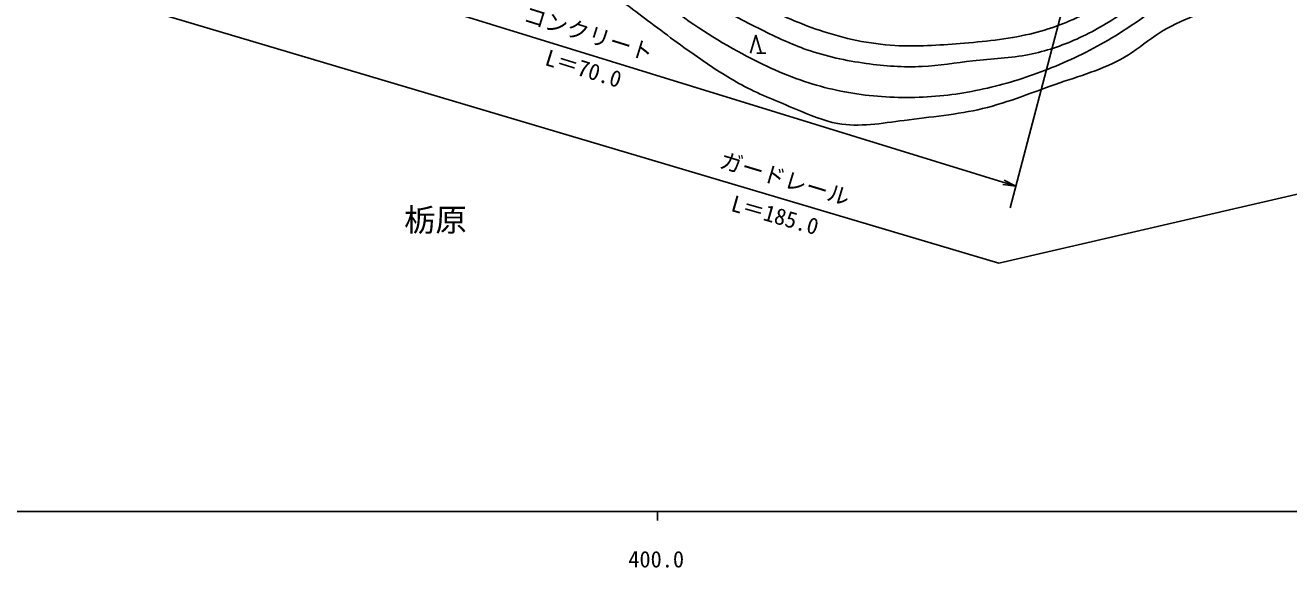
# Model space of a CAD drawing. Units: millimetres, scale not verified. Extents: x 40000 to 680000, y 20000 to 380000.
# Drawn here: x 397339 to 538532, y 198715 to 259273 of the extents above; entities that cross this region are included whole.
import ezdxf
from ezdxf.enums import TextEntityAlignment as Align

# ---------------------------------------------------------------- set-up
doc = ezdxf.new("R2010")
doc.units = ezdxf.units.MM
doc.header["$LTSCALE"] = 1000
for name, color, linetype, lineweight in [('M-BGD', 7, 'Continuous', 25), ('M-STR-HTXT', 7, 'Continuous', 25), ('M-STR-STR3', 7, 'Continuous', 25), ('M-TTL-BAND', 7, 'Continuous', 25)]:
    doc.layers.add(name, color=color, linetype=linetype, lineweight=lineweight)
doc.styles.add('ＭＳ ゴシック', font='')
doc.styles.get('ＭＳ ゴシック').set_extended_font_data('MS Gothic')

# ---------------------------------------------------------------- blocks, each defined once
blk = doc.blocks.new('open_arrow')
at = {"color": 0, "linetype": 'Continuous', "lineweight": -2}
blk.add_lwpolyline([(7.5, 1.25), (0, 0), (7.5, -1.25)], dxfattribs=at)

msp = doc.modelspace()

# ---------------------------------------------------------------- linework, layer by layer
at = {"layer": 'M-BGD'}
for p, q in [((478385, 256163), (478985, 258163)), ((478985, 258163), (479585, 256163)), ((479085, 256163), (480085, 256163))]:
    msp.add_line(p, q, dxfattribs=at)
for points, knots in [([(443878, 278338), (445305, 277791), (446733, 277243), (448166, 276698), (450047, 275983), (451938, 275272), (453719, 274353), (455783, 273287), (457700, 271941), (459655, 270667), (461880, 269216), (464154, 267857), (466404, 266454), (468903, 264897), (471372, 263284), (473920, 261811), (475767, 260743), (477655, 259748), (479569, 258795), (481241, 257962), (482933, 257160), (484691, 256545), (486821, 255799), (489048, 255327), (491297, 255013), (493380, 254723), (495482, 254567), (497568, 254678), (499455, 254778), (501329, 255097), (503217, 255300), (505329, 255529), (507458, 255614), (509535, 256019), (511360, 256374), (513146, 256977), (514849, 257742), (516660, 258555), (518378, 259552), (520019, 260662), (521908, 261939), (523696, 263367), (525285, 265018), (526607, 266392), (527792, 267922), (528636, 269614), (529467, 271280), (529967, 273103), (530407, 274927), (531003, 277402), (531489, 279878), (532034, 282347), (532468, 284308), (532939, 286265), (533410, 288221)], [0, 0, 0, 0, 1, 1, 1, 2, 2, 2, 3, 3, 3, 4, 4, 4, 5, 5, 5, 6, 6, 6, 7, 7, 7, 8, 8, 8, 9, 9, 9, 10, 10, 10, 11, 11, 11, 12, 12, 12, 13, 13, 13, 14, 14, 14, 15, 15, 15, 16, 16, 16, 17, 17, 17, 18, 18, 18, 18]), ([(441254, 277662), (442639, 276899), (444024, 276136), (445428, 275410), (447373, 274404), (449354, 273467), (451333, 272533), (453157, 271672), (454979, 270814), (456784, 269909), (458707, 268945), (460611, 267929), (462386, 266729), (464696, 265168), (466788, 263294), (468998, 261581), (471664, 259514), (474504, 257681), (477477, 256080), (479858, 254798), (482324, 253666), (484896, 252850), (487237, 252107), (489665, 251626), (492114, 251386), (494580, 251144), (497068, 251147), (499533, 251386), (501920, 251617), (504286, 252069), (506598, 252698), (508889, 253322), (511128, 254119), (513311, 255070), (515623, 256077), (517872, 257256), (519973, 258603), (522563, 260263), (524929, 262179), (527645, 263852), (529340, 264897), (531172, 265847), (532288, 267335), (533448, 268881), (533834, 271007), (534256, 273038), (534767, 275490), (535330, 277802), (535568, 280205), (535657, 281096), (535700, 282001), (535972, 282879), (536214, 283662), (536637, 284423), (537284, 284898), (537864, 285324), (538624, 285519), (539354, 285504), (540267, 285485), (541135, 285137), (541928, 284696), (542931, 284139), (543815, 283434), (544754, 282779), (545623, 282171), (546540, 281606), (547530, 281264), (548401, 280964), (549328, 280837), (550255, 280709)], [0, 0, 0, 0, 1, 1, 1, 2, 2, 2, 3, 3, 3, 4, 4, 4, 5, 5, 5, 6, 6, 6, 7, 7, 7, 8, 8, 8, 9, 9, 9, 10, 10, 10, 11, 11, 11, 12, 12, 12, 13, 13, 13, 14, 14, 14, 15, 15, 15, 16, 16, 16, 17, 17, 17, 18, 18, 18, 19, 19, 19, 20, 20, 20, 21, 21, 21, 22, 22, 22, 23, 23, 23, 23]), ([(438694, 277002), (440360, 276036), (442025, 275069), (443763, 274249), (445513, 273423), (447336, 272745), (449062, 271877), (450887, 270959), (452603, 269830), (454311, 268697), (456778, 267062), (459230, 265422), (461629, 263701), (463398, 262432), (465137, 261121), (466878, 259815), (468843, 258341), (470809, 256874), (472834, 255474), (474416, 254381), (476034, 253328), (477729, 252446), (479567, 251490), (481495, 250734), (483433, 249922), (484975, 249276), (486523, 248595), (488126, 248307), (490526, 247877), (493048, 248328), (495545, 248661), (498531, 249059), (501479, 249288), (504327, 249973), (507245, 250674), (510058, 251854), (512958, 252850), (515598, 253756), (518311, 254509), (520629, 255979), (521805, 256724), (522879, 257653), (524061, 258401), (526443, 259910), (529262, 260685), (531632, 262187), (533391, 263301), (534903, 264816), (536174, 266527), (537174, 267873), (538026, 269340), (538445, 270918), (538857, 272467), (538852, 274123), (539202, 275713), (539354, 276403), (539574, 277081), (539959, 277681), (540365, 278312), (540955, 278856), (541625, 279145), (542663, 279591), (543894, 279425), (545057, 279195), (546451, 278920), (547747, 278553), (549044, 278186)], [0, 0, 0, 0, 1, 1, 1, 2, 2, 2, 3, 3, 3, 4, 4, 4, 5, 5, 5, 6, 6, 6, 7, 7, 7, 8, 8, 8, 9, 9, 9, 10, 10, 10, 11, 11, 11, 12, 12, 12, 13, 13, 13, 14, 14, 14, 15, 15, 15, 16, 16, 16, 17, 17, 17, 18, 18, 18, 19, 19, 19, 20, 20, 20, 21, 21, 21, 22, 22, 22, 22]), ([(527151, 278533), (527437, 277129), (527724, 275725), (527640, 274338), (527504, 272104), (526406, 269913), (525013, 268067), (523768, 266417), (522286, 265044), (520696, 263791), (519216, 262625), (517643, 261563), (515970, 260681), (513960, 259621), (511807, 258822), (509602, 258299), (507053, 257694), (504434, 257457), (501814, 257245), (499384, 257049), (496954, 256874), (494530, 257016), (491670, 257183), (488821, 257791), (486100, 258711), (483923, 259448), (481828, 260385), (479732, 261322)], [0, 0, 0, 0, 1, 1, 1, 2, 2, 2, 3, 3, 3, 4, 4, 4, 5, 5, 5, 6, 6, 6, 7, 7, 7, 8, 8, 8, 9, 9, 9, 9])]:
    msp.add_open_spline(points, degree=3, knots=knots, dxfattribs=at)
at = {"layer": 'M-STR-STR3'}
for p, q in [((383329, 269194), (506137, 232706)), ((440483, 262158), (508037, 241310)), ((507399, 238878), (513544, 262295)), ((545738, 241868), (506137, 232706))]:
    msp.add_line(p, q, dxfattribs=at)
at = {"layer": 'M-TTL-BAND'}
for p, q in [((40000, 205000), (579000, 205000)), ((468000, 205000), (468000, 204000))]:
    msp.add_line(p, q, dxfattribs=at)

# ---------------------------------------------------------------- block references
at = {"layer": 'M-STR-STR3', "xscale": 193, "yscale": 193, "rotation": 162.8}
msp.add_blockref('open_arrow', (508037, 241310), dxfattribs=at)

# ---------------------------------------------------------------- texts
at = {"layer": 'M-STR-HTXT', "style": 'ＭＳ ゴシック'}
msp.add_text('栃原', height=2566, dxfattribs=at).set_placement((439675, 238837), align=Align.TOP_LEFT)
at = {"layer": 'M-STR-STR3', "style": 'ＭＳ ゴシック'}
for s, rotation, p in [('コンクリート', 342.678, (452698, 259178)), ('L＝70.0', 342.724, (455123, 254343)), ('ガードレール', 343.164, (474632, 242909)), ('L＝185.0', 344.124, (475932, 238040))]:
    msp.add_text(s, height=1833, rotation=rotation, dxfattribs=at).set_placement(p, align=Align.BOTTOM_LEFT)
at = {"layer": 'M-TTL-BAND', "style": 'ＭＳ ゴシック'}
msp.add_text('400.0', height=1833, dxfattribs=at).set_placement((467844, 198195), align=Align.BOTTOM_CENTER)

doc.saveas('drawing.dxf')
